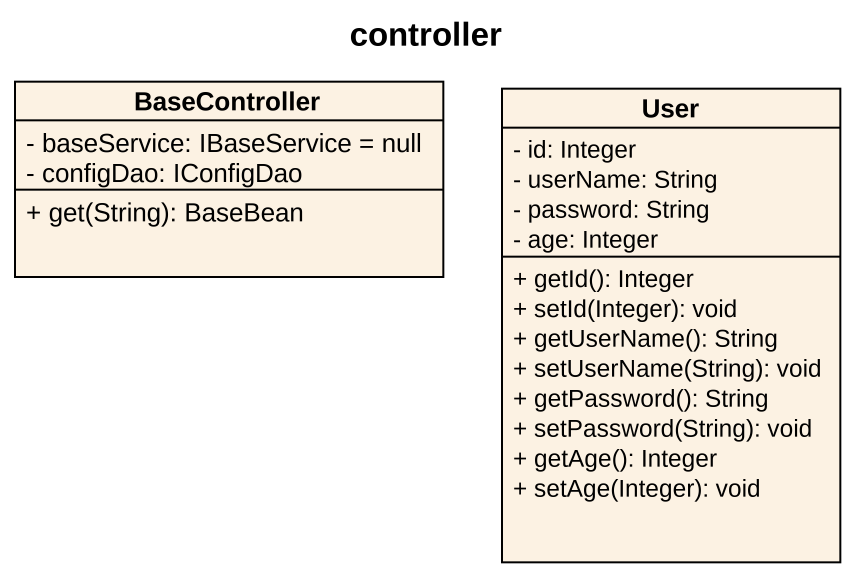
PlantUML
@startuml
title controller
hide circle
hide empty members
skinparam classAttributeIconSize 0
class BaseController {
  - baseService: IBaseService = null
  - configDao: IConfigDao
  + get(String): BaseBean
}
class User {
  - id: Integer
  - userName: String
  - password: String
  - age: Integer
  + getId(): Integer
  + setId(Integer): void
  + getUserName(): String
  + setUserName(String): void
  + getPassword(): String
  + setPassword(String): void
  + getAge(): Integer
  + setAge(Integer): void
}
@enduml
